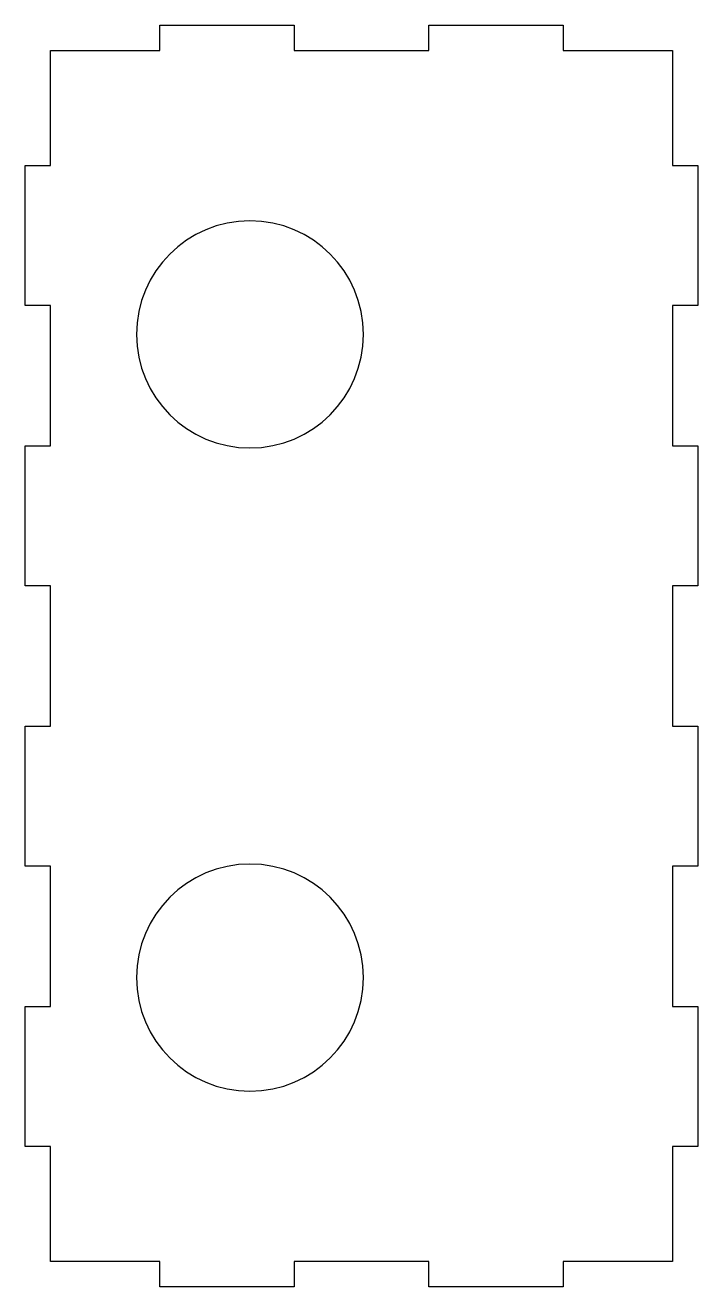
# Model space of a CAD drawing. Header units: millimetres. Extents: x -40 to 40, y -75 to 75.
import ezdxf

# ---------------------------------------------------------------- set-up
doc = ezdxf.new("R2010")
doc.units = ezdxf.units.MM
doc.layers.get('0').update_dxf_attribs({"linetype": 'CONTINUOUS'})

msp = doc.modelspace()

# ---------------------------------------------------------------- linework, layer by layer
msp.add_lwpolyline([(24, -72), (24, -75), (8, -75), (8, -72), (-8, -72), (-8, -75), (-24, -75), (-24, -72), (-37, -72), (-37, -58.33), (-40, -58.33), (-40, -41.67), (-37, -41.67), (-37, -25), (-40, -25), (-40, -8.33), (-37, -8.33), (-37, 8.33), (-40, 8.33), (-40, 25), (-37, 25), (-37, 41.67), (-40, 41.67), (-40, 58.33), (-37, 58.33), (-37, 72), (-24, 72), (-24, 75), (-8, 75), (-8, 72), (8, 72), (8, 75), (24, 75), (24, 72), (37, 72), (37, 58.33), (40, 58.33), (40, 41.67), (37, 41.67), (37, 25), (40, 25), (40, 8.33), (37, 8.33), (37, -8.33), (40, -8.33), (40, -25), (37, -25), (37, -41.67), (40, -41.67), (40, -58.33), (37, -58.33), (37, -72)], close=True)
at = {"extrusion": (0, 0, -1)}
for centre in [(13.27, 38.24), (13.27, -38.24)]:
    msp.add_circle(centre, 13.5, dxfattribs=at)

doc.saveas('drawing.dxf')
